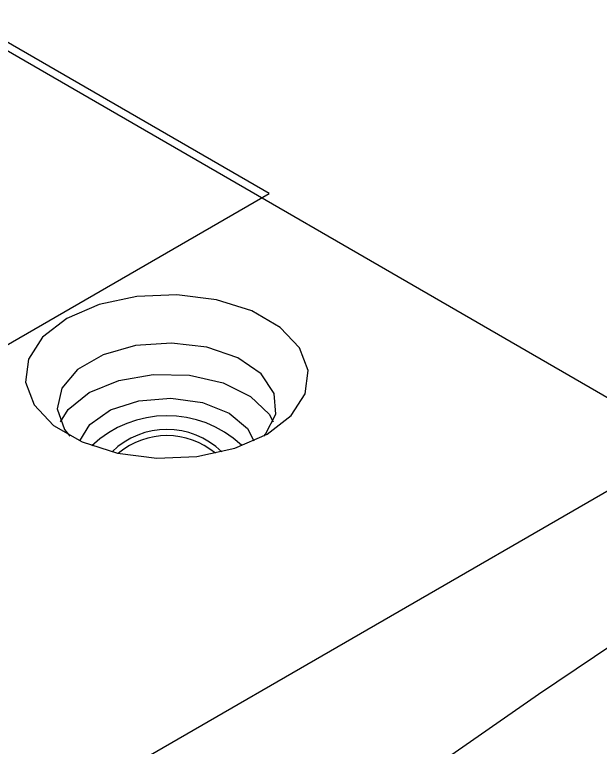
# Model space of a CAD drawing. Header units: inches. Extents: x 5 to 105, y 0 to 80.
# Drawn here: x 66.735 to 67.385, y 50.207 to 51.019 of the extents above; entities that cross this region are included whole.
import ezdxf

# ---------------------------------------------------------------- set-up
doc = ezdxf.new("R2010")
doc.units = ezdxf.units.IN
doc.header["$MEASUREMENT"] = 0
doc.layers.add('LABEL', color=2, linetype='Continuous')

msp = doc.modelspace()

# ---------------------------------------------------------------- linework, layer by layer
for p, q in [((64.8381, 52.06979), (67.48205, 50.54347)), ((66.78021, 50.1383), (67.70697, 50.67331))]:
    msp.add_line(p, q)
at = {"flags": 128}
for points in [[(67.015, 50.55438), (67.04179, 50.57504), (67.05741, 50.59922), (67.0606, 50.62496), (67.0511, 50.65018), (67.02967, 50.67283), (66.99806, 50.69108), (66.95882, 50.70345), (66.91514, 50.70894), (66.87055, 50.7071), (66.82866, 50.69808), (66.79287, 50.68261), (66.76608, 50.66195), (66.75046, 50.63777), (66.74727, 50.61203), (66.75677, 50.58681), (66.7782, 50.56416), (66.80981, 50.54591), (66.84905, 50.53354), (66.89273, 50.52805), (66.93732, 50.5299), (66.97921, 50.53891), (67.015, 50.55438)], [(67.01152, 50.55244), (67.01327, 50.55442), (67.0247, 50.57659), (67.02305, 50.5997), (67.00848, 50.62124), (66.98259, 50.63889), (66.94818, 50.65073), (66.90897, 50.65548), (66.86921, 50.65262), (66.83322, 50.64246), (66.80489, 50.6261), (66.78729, 50.60533), (66.78234, 50.58238), (66.79056, 50.55974), (66.79635, 50.55244)], [(66.81788, 50.60068), (66.85048, 50.61411), (66.88888, 50.62071), (66.92891, 50.61976), (66.96623, 50.61135), (66.99681, 50.5964), (67.01731, 50.57653), (67.02196, 50.56814)], [(66.78591, 50.56814), (66.7946, 50.58185), (66.81788, 50.60068)], [(66.80739, 50.54697), (66.81848, 50.56535), (66.84144, 50.58132), (66.87285, 50.59141), (66.90845, 50.59428), (66.94345, 50.58953), (66.97311, 50.5778)], [(66.97311, 50.5778), (66.99342, 50.56068), (67.00048, 50.54697)], [(66.96455, 50.02919), (67.14343, 50.14615), (67.31609, 50.26634), (67.66831, 50.50313), (67.77698, 50.57125)]]:
    msp.add_lwpolyline(points, dxfattribs=at)
for centre, radius, start, end in [((66.90403, 50.45385), 0.12106, 46.99194, 133.53063), ((66.90394, 50.4727), 0.08701, 45.63898, 134.36102), ((66.90394, 50.46892), 0.0839, 50.12217, 129.87771)]:
    msp.add_arc(centre, radius, start, end)
at = {"layer": 'LABEL'}
for p, q in [((67.01742, 50.82114), (63.87764, 52.63389)), ((66.31984, 50.41839), (67.01742, 50.82114))]:
    msp.add_line(p, q, dxfattribs=at)

doc.saveas('drawing.dxf')
